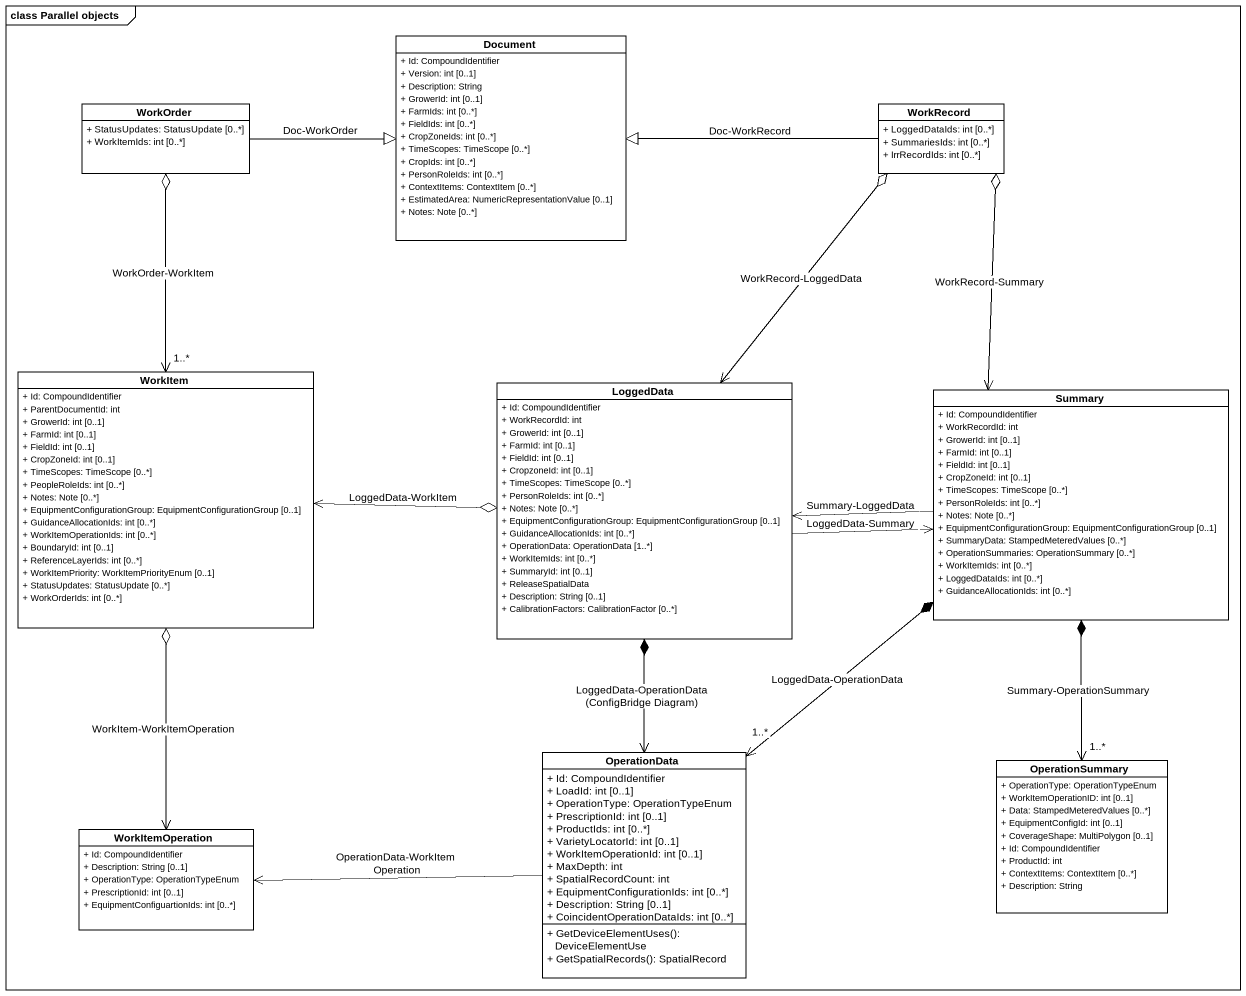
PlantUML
@startuml
mainframe class Parallel objects
hide circle
hide empty members
skinparam classAttributeIconSize 0
class Document {
  + Id: CompoundIdentifier
  + Version: int [0..1]
  + Description: String
  + GrowerId: int [0..1]
  + FarmIds: int [0..*]
  + FieldIds: int [0..*]
  + CropZoneIds: int [0..*]
  + TimeScopes: TimeScope [0..*]
  + CropIds: int [0..*]
  + PersonRoleIds: int [0..*]
  + ContextItems: ContextItem [0..*]
  + EstimatedArea: NumericRepresentationValue [0..1]
  + Notes: Note [0..*]
}
class WorkOrder {
  + StatusUpdates: StatusUpdate [0..*]
  + WorkItemIds: int [0..*]
}
class WorkRecord {
  + LoggedDataIds: int [0..*]
  + SummariesIds: int [0..*]
  + IrrRecordIds: int [0..*]
}
class WorkItem {
  + Id: CompoundIdentifier
  + ParentDocumentId: int
  + GrowerId: int [0..1]
  + FarmId: int [0..1]
  + FieldId: int [0..1]
  + CropZoneId: int [0..1]
  + TimeScopes: TimeScope [0..*]
  + PeopleRoleIds: int [0..*]
  + Notes: Note [0..*]
  + EquipmentConfigurationGroup: EquipmentConfigurationGroup [0..1]
  + GuidanceAllocationIds: int [0..*]
  + WorkItemOperationIds: int [0..*]
  + BoundaryId: int [0..1]
  + ReferenceLayerIds: int [0..*]
  + WorkItemPriority: WorkItemPriorityEnum [0..1]
  + StatusUpdates: StatusUpdate [0..*]
  + WorkOrderIds: int [0..*]
}
class LoggedData {
  + Id: CompoundIdentifier
  + WorkRecordId: int
  + GrowerId: int [0..1]
  + FarmId: int [0..1]
  + FieldId: int [0..1]
  + CropzoneId: int [0..1]
  + TimeScopes: TimeScope [0..*]
  + PersonRoleIds: int [0..*]
  + Notes: Note [0..*]
  + EquipmentConfigurationGroup: EquipmentConfigurationGroup [0..1]
  + GuidanceAllocationIds: int [0..*]
  + OperationData: OperationData [1..*]
  + WorkItemIds: int [0..*]
  + SummaryId: int [0..1]
  + ReleaseSpatialData
  + Description: String [0..1]
  + CalibrationFactors: CalibrationFactor [0..*]
}
class Summary {
  + Id: CompoundIdentifier
  + WorkRecordId: int
  + GrowerId: int [0..1]
  + FarmId: int [0..1]
  + FieldId: int [0..1]
  + CropZoneId: int [0..1]
  + TimeScopes: TimeScope [0..*]
  + PersonRoleIds: int [0..*]
  + Notes: Note [0..*]
  + EquipmentConfigurationGroup: EquipmentConfigurationGroup [0..1]
  + SummaryData: StampedMeteredValues [0..*]
  + OperationSummaries: OperationSummary [0..*]
  + WorkItemIds: int [0..*]
  + LoggedDataIds: int [0..*]
  + GuidanceAllocationIds: int [0..*]
}
class OperationData {
  + Id: CompoundIdentifier
  + LoadId: int [0..1]
  + OperationType: OperationTypeEnum
  + PrescriptionId: int [0..1]
  + ProductIds: int [0..*]
  + VarietyLocatorId: int [0..1]
  + WorkItemOperationId: int [0..1]
  + MaxDepth: int
  + SpatialRecordCount: int
  + EquipmentConfigurationIds: int [0..*]
  + Description: String [0..1]
  + CoincidentOperationDataIds: int [0..*]
  + GetDeviceElementUses(): DeviceElementUse
  + GetSpatialRecords(): SpatialRecord
}
class OperationSummary {
  + OperationType: OperationTypeEnum
  + WorkItemOperationID: int [0..1]
  + Data: StampedMeteredValues [0..*]
  + EquipmentConfigId: int [0..1]
  + CoverageShape: MultiPolygon [0..1]
  + Id: CompoundIdentifier
  + ProductId: int
  + ContextItems: ContextItem [0..*]
  + Description: String
}
class WorkItemOperation {
  + Id: CompoundIdentifier
  + Description: String [0..1]
  + OperationType: OperationTypeEnum
  + PrescriptionId: int [0..1]
  + EquipmentConfiguartionIds: int [0..*]
}
WorkOrder -right-|> Document : Doc-WorkOrder
WorkRecord -left-|> Document : Doc-WorkRecord
WorkItem "1..*" <-up-o WorkOrder : WorkOrder-WorkItem
WorkItem <-right-o LoggedData : LoggedData-WorkItem
LoggedData <-up-o WorkRecord : WorkRecord-LoggedData
LoggedData <-right- Summary : Summary-LoggedData
Summary <-up-o WorkRecord : WorkRecord-Summary
Summary <-left- LoggedData : LoggedData-Summary
OperationData <-up-* LoggedData : LoggedData-OperationData (ConfigBridge Diagram)
OperationData "1..*" <-up-* Summary : LoggedData-OperationData
OperationSummary "1..*" <-up-* Summary : Summary-OperationSummary
WorkItemOperation <-up-o WorkItem : WorkItem-WorkItemOperation
WorkItemOperation <-right- OperationData : OperationData-WorkItemOperation
@enduml
